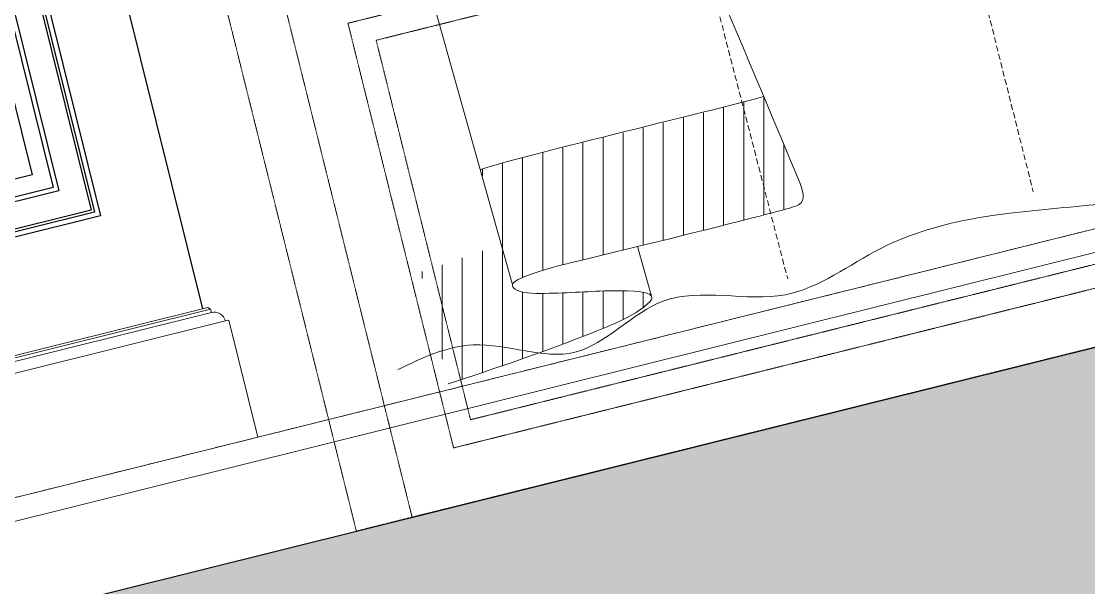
# Model space of a CAD drawing. Header units: inches. Extents: x 122939 to 389145, y 29603 to 574065.
# Drawn here: x 364166 to 365095, y 511725 to 512218 of the extents above; entities that cross this region are included whole.
import ezdxf

# ---------------------------------------------------------------- set-up
doc = ezdxf.new("R2010")
doc.units = ezdxf.units.IN
doc.header["$MEASUREMENT"] = 0
doc.linetypes.add('DASHED', pattern=[0.75, 0.5, -0.25])
doc.linetypes.add('HIDDEN', pattern=[0.375, 0.25, -0.125])
for name, color, linetype, lineweight in [('A-FLOR-TIL1', 6, 'Continuous', 18), ('Fabric', 253, 'Continuous', 0), ('GRC', 41, 'Continuous', 0), ('Marble', 6, 'Continuous', 0)]:
    doc.layers.add(name, color=color, linetype=linetype, lineweight=lineweight)
for name, color, linetype in [('A-Hidden', 8, 'HIDDEN'), ('A-WALL', 7, 'Continuous'), ('Calliper_wall hatch_CHB', 8, 'Continuous'), ('gypsum', 31, 'Continuous'), ('Layer7', 8, 'Continuous')]:
    doc.layers.add(name, color=color, linetype=linetype)

# ---------------------------------------------------------------- blocks, each defined once
blk = doc.blocks.new('win1')
at = {"color": 252, "linetype": 'HIDDEN', "ltscale": 0.5, "elevation": 0}
for points in [[(0, 2848.83), (1150, 2848.83), (1150, -101.17), (0, -101.17)], [(99.59, -51.4), (1050.41, -51.4), (1050.41, 329.32), (99.59, 329.32)], [(119.84, -31.15), (1030.16, -31.15), (1030.16, 309.07), (119.84, 309.07)]]:
    blk.add_lwpolyline(points, close=True, dxfattribs=at)
blk.add_lwpolyline([(50, 2798.83), (1100, 2798.83), (1100, -101.17), (50, -101.17), (50, 2798.83), (1100, 2798.83), (1100, -101.17)], dxfattribs=at)
blk = doc.blocks.new('curt')
at = {"layer": 'Fabric', "lineweight": 0}
h = blk.add_hatch(dxfattribs=at)
h.set_pattern_fill('ANSI31', color=256, scale=140, angle=31.02858)
h.set_pattern_definition([(76.0285767, (-600246.512, -567209.992), (-16.98228466, 4.22516365), [])])
edge = h.paths.add_edge_path()
edge.add_line((-2421.62, -2629.05), (-2419.95, -2695.81))
edge.add_spline(control_points=[(-2419.95, -2695.81), (-2462.28, -2700.37), (-2504.99, -2703.54), (-2494.03, -2702)], knot_values=[1456.070777, 1456.070777, 1456.070777, 1456.070777, 1546.846982, 1546.846982, 1546.846982, 1546.846982], degree=3, periodic=0)
edge.add_line((-2494.03, -2702), (-2494.03, -2795.98))
edge.add_spline(control_points=[(-2494.03, -2795.98), (-2494.03, -2802.68), (-2479.8, -2801.68), (-2465.49, -2800.6)], knot_values=[1500.032306, 1500.032306, 1500.032306, 1500.032306, 1558.4068, 1558.4068, 1558.4068, 1558.4068], degree=3, periodic=0)
edge.add_spline(control_points=[(-2465.49, -2800.6), (-2430.43, -2797.85), (-2393.68, -2794.16), (-2357.41, -2789.29), (-2355.75, -2789.06)], knot_values=[1421.573256, 1421.573256, 1421.573256, 1421.573256, 1496.428438, 1500.032306, 1500.032306, 1500.032306, 1500.032306], degree=3, periodic=0)
edge.add_spline(control_points=[(-2355.75, -2789.06), (-2350.64, -2788.36), (-2345.57, -2787.6), (-2340.63, -2786.72)], knot_values=[1410.490819, 1410.490819, 1410.490819, 1410.490819, 1421.573256, 1421.573256, 1421.573256, 1421.573256], degree=3, periodic=0)
edge.add_spline(control_points=[(-2340.63, -2786.72), (-2337.77, -2786.21), (-2334.96, -2785.65), (-2332.2, -2785.04)], knot_values=[1404.092066, 1404.092066, 1404.092066, 1404.092066, 1410.490819, 1410.490819, 1410.490819, 1410.490819], degree=3, periodic=0)
edge.add_spline(control_points=[(-2332.2, -2785.04), (-2329.65, -2784.47), (-2327.15, -2783.84), (-2324.72, -2783.16)], knot_values=[1398.163563, 1398.163563, 1398.163563, 1398.163563, 1404.092066, 1404.092066, 1404.092066, 1404.092066], degree=3, periodic=0)
edge.add_spline(control_points=[(-2324.72, -2783.16), (-2322.99, -2782.67), (-2321.29, -2782.15), (-2319.62, -2781.6)], knot_values=[1393.947071, 1393.947071, 1393.947071, 1393.947071, 1398.163563, 1398.163563, 1398.163563, 1398.163563], degree=3, periodic=0)
edge.add_spline(control_points=[(-2319.62, -2781.6), (-2317.82, -2780.99), (-2316.05, -2780.34), (-2314.34, -2779.65)], knot_values=[1389.362404, 1389.362404, 1389.362404, 1389.362404, 1393.947071, 1393.947071, 1393.947071, 1393.947071], degree=3, periodic=0)
edge.add_spline(control_points=[(-2314.34, -2779.65), (-2313.67, -2779.37), (-2312.52, -2778.89), (-2311.4, -2778.38), (-2310.93, -2778.16)], knot_values=[1386.253425, 1386.253425, 1386.253425, 1386.253425, 1388.044529, 1389.362404, 1389.362404, 1389.362404, 1389.362404], degree=3, periodic=0)
edge.add_spline(control_points=[(-2310.93, -2778.16), (-2310.04, -2777.74), (-2309.18, -2777.31), (-2308.39, -2776.87)], knot_values=[1383.738873, 1383.738873, 1383.738873, 1383.738873, 1386.253425, 1386.253425, 1386.253425, 1386.253425], degree=3, periodic=0)
edge.add_spline(control_points=[(-2308.39, -2776.87), (-2307.97, -2776.63), (-2307.56, -2776.39), (-2307.18, -2776.15)], knot_values=[1382.400996, 1382.400996, 1382.400996, 1382.400996, 1383.738873, 1383.738873, 1383.738873, 1383.738873], degree=3, periodic=0)
edge.add_spline(control_points=[(-2307.18, -2776.15), (-2306.88, -2775.96), (-2306.58, -2775.76), (-2306.31, -2775.57)], knot_values=[1381.317227, 1381.317227, 1381.317227, 1381.317227, 1382.400996, 1382.400996, 1382.400996, 1382.400996], degree=3, periodic=0)
edge.add_spline(control_points=[(-2306.31, -2775.57), (-2306.03, -2775.37), (-2305.76, -2775.17), (-2305.52, -2774.96)], knot_values=[1380.205093, 1380.205093, 1380.205093, 1380.205093, 1381.317227, 1381.317227, 1381.317227, 1381.317227], degree=3, periodic=0)
edge.add_spline(control_points=[(-2305.52, -2774.96), (-2305.35, -2774.82), (-2305.18, -2774.67), (-2305.03, -2774.53)], knot_values=[1379.403364, 1379.403364, 1379.403364, 1379.403364, 1380.205093, 1380.205093, 1380.205093, 1380.205093], degree=3, periodic=0)
edge.add_spline(control_points=[(-2305.03, -2774.53), (-2304.93, -2774.42), (-2304.83, -2774.32), (-2304.74, -2774.22)], knot_values=[1378.844571, 1378.844571, 1378.844571, 1378.844571, 1379.403364, 1379.403364, 1379.403364, 1379.403364], degree=3, periodic=0)
edge.add_spline(control_points=[(-2304.74, -2774.22), (-2304.66, -2774.13), (-2304.58, -2774.04), (-2304.51, -2773.96)], knot_values=[1378.366934, 1378.366934, 1378.366934, 1378.366934, 1378.844571, 1378.844571, 1378.844571, 1378.844571], degree=3, periodic=0)
edge.add_spline(control_points=[(-2304.51, -2773.96), (-2304.45, -2773.88), (-2304.39, -2773.8), (-2304.33, -2773.72)], knot_values=[1377.93561, 1377.93561, 1377.93561, 1377.93561, 1378.366934, 1378.366934, 1378.366934, 1378.366934], degree=3, periodic=0)
edge.add_spline(control_points=[(-2304.33, -2773.72), (-2304.29, -2773.65), (-2304.24, -2773.58), (-2304.2, -2773.51)], knot_values=[1377.557999, 1377.557999, 1377.557999, 1377.557999, 1377.93561, 1377.93561, 1377.93561, 1377.93561], degree=3, periodic=0)
edge.add_spline(control_points=[(-2304.2, -2773.51), (-2304.2, -2773.51), (-2304.15, -2773.44), (-2304.11, -2773.36), (-2304.08, -2773.3)], knot_values=[1377.159721, 1377.159721, 1377.159721, 1377.159721, 1377.183616, 1377.557999, 1377.557999, 1377.557999, 1377.557999], degree=3, periodic=0)
edge.add_spline(control_points=[(-2304.08, -2773.3), (-2304.05, -2773.23), (-2304.02, -2773.17), (-2303.99, -2773.11)], knot_values=[1376.816061, 1376.816061, 1376.816061, 1376.816061, 1377.159721, 1377.159721, 1377.159721, 1377.159721], degree=3, periodic=0)
edge.add_spline(control_points=[(-2303.99, -2773.11), (-2303.97, -2773.05), (-2303.95, -2773), (-2303.93, -2772.94)], knot_values=[1376.516722, 1376.516722, 1376.516722, 1376.516722, 1376.816061, 1376.816061, 1376.816061, 1376.816061], degree=3, periodic=0)
edge.add_spline(control_points=[(-2303.93, -2772.94), (-2303.91, -2772.9), (-2303.89, -2772.85), (-2303.88, -2772.8)], knot_values=[1376.251142, 1376.251142, 1376.251142, 1376.251142, 1376.516722, 1376.516722, 1376.516722, 1376.516722], degree=3, periodic=0)
edge.add_spline(control_points=[(-2303.88, -2772.8), (-2303.86, -2772.73), (-2303.84, -2772.66), (-2303.83, -2772.59)], knot_values=[1375.874075, 1375.874075, 1375.874075, 1375.874075, 1376.251142, 1376.251142, 1376.251142, 1376.251142], degree=3, periodic=0)
edge.add_spline(control_points=[(-2303.83, -2772.59), (-2303.82, -2772.55), (-2303.81, -2772.5), (-2303.81, -2772.45)], knot_values=[1375.607746, 1375.607746, 1375.607746, 1375.607746, 1375.874075, 1375.874075, 1375.874075, 1375.874075], degree=3, periodic=0)
edge.add_spline(control_points=[(-2303.81, -2772.45), (-2303.8, -2772.38), (-2303.79, -2772.31), (-2303.79, -2772.25)], knot_values=[1375.231716, 1375.231716, 1375.231716, 1375.231716, 1375.607746, 1375.607746, 1375.607746, 1375.607746], degree=3, periodic=0)
edge.add_spline(control_points=[(-2303.79, -2772.25), (-2303.79, -2772.2), (-2303.78, -2772.15), (-2303.79, -2772.1)], knot_values=[1374.964713, 1374.964713, 1374.964713, 1374.964713, 1375.231716, 1375.231716, 1375.231716, 1375.231716], degree=3, periodic=0)
edge.add_spline(control_points=[(-2303.79, -2772.1), (-2303.79, -2772.05), (-2303.79, -2772), (-2303.79, -2771.95)], knot_values=[1374.685963, 1374.685963, 1374.685963, 1374.685963, 1374.964713, 1374.964713, 1374.964713, 1374.964713], degree=3, periodic=0)
edge.add_spline(control_points=[(-2303.79, -2771.95), (-2303.8, -2771.88), (-2303.81, -2771.82), (-2303.82, -2771.75)], knot_values=[1374.321852, 1374.321852, 1374.321852, 1374.321852, 1374.685963, 1374.685963, 1374.685963, 1374.685963], degree=3, periodic=0)
edge.add_spline(control_points=[(-2303.82, -2771.75), (-2303.82, -2771.7), (-2303.83, -2771.66), (-2303.84, -2771.61)], knot_values=[1374.055832, 1374.055832, 1374.055832, 1374.055832, 1374.321852, 1374.321852, 1374.321852, 1374.321852], degree=3, periodic=0)
edge.add_spline(control_points=[(-2303.84, -2771.61), (-2303.86, -2771.54), (-2303.88, -2771.47), (-2303.9, -2771.41)], knot_values=[1373.67938, 1373.67938, 1373.67938, 1373.67938, 1374.055832, 1374.055832, 1374.055832, 1374.055832], degree=3, periodic=0)
edge.add_spline(control_points=[(-2303.9, -2771.41), (-2303.9, -2771.39), (-2303.9, -2771.38), (-2303.91, -2771.37)], knot_values=[1373.614685, 1373.614685, 1373.614685, 1373.614685, 1373.67938, 1373.67938, 1373.67938, 1373.67938], degree=3, periodic=0)
edge.add_spline(control_points=[(-2303.91, -2771.37), (-2303.92, -2771.33), (-2303.93, -2771.3), (-2303.95, -2771.26)], knot_values=[1373.412593, 1373.412593, 1373.412593, 1373.412593, 1373.614685, 1373.614685, 1373.614685, 1373.614685], degree=3, periodic=0)
edge.add_spline(control_points=[(-2303.95, -2771.26), (-2304, -2771.12), (-2304.06, -2770.98), (-2304.13, -2770.85)], knot_values=[1372.636593, 1372.636593, 1372.636593, 1372.636593, 1373.412593, 1373.412593, 1373.412593, 1373.412593], degree=3, periodic=0)
edge.add_spline(control_points=[(-2304.13, -2770.85), (-2304.17, -2770.78), (-2304.21, -2770.71), (-2304.25, -2770.64)], knot_values=[1372.261034, 1372.261034, 1372.261034, 1372.261034, 1372.636593, 1372.636593, 1372.636593, 1372.636593], degree=3, periodic=0)
edge.add_spline(control_points=[(-2304.25, -2770.64), (-2304.31, -2770.55), (-2304.37, -2770.45), (-2304.44, -2770.36)], knot_values=[1371.728093, 1371.728093, 1371.728093, 1371.728093, 1372.261034, 1372.261034, 1372.261034, 1372.261034], degree=3, periodic=0)
edge.add_spline(control_points=[(-2304.44, -2770.36), (-2304.51, -2770.26), (-2304.59, -2770.16), (-2304.68, -2770.06)], knot_values=[1371.163843, 1371.163843, 1371.163843, 1371.163843, 1371.728093, 1371.728093, 1371.728093, 1371.728093], degree=3, periodic=0)
edge.add_spline(control_points=[(-2304.68, -2770.06), (-2304.76, -2769.96), (-2304.84, -2769.87), (-2304.93, -2769.78)], knot_values=[1370.630411, 1370.630411, 1370.630411, 1370.630411, 1371.163843, 1371.163843, 1371.163843, 1371.163843], degree=3, periodic=0)
edge.add_spline(control_points=[(-2304.93, -2769.78), (-2305.05, -2769.65), (-2305.19, -2769.52), (-2305.33, -2769.39)], knot_values=[1369.893254, 1369.893254, 1369.893254, 1369.893254, 1370.630411, 1370.630411, 1370.630411, 1370.630411], degree=3, periodic=0)
edge.add_spline(control_points=[(-2305.33, -2769.39), (-2305.44, -2769.29), (-2305.55, -2769.19), (-2305.67, -2769.1)], knot_values=[1369.343004, 1369.343004, 1369.343004, 1369.343004, 1369.893254, 1369.893254, 1369.893254, 1369.893254], degree=3, periodic=0)
edge.add_spline(control_points=[(-2305.67, -2769.1), (-2306.07, -2768.76), (-2306.54, -2768.43), (-2307.07, -2768.09)], knot_values=[1367.417099, 1367.417099, 1367.417099, 1367.417099, 1369.343004, 1369.343004, 1369.343004, 1369.343004], degree=3, periodic=0)
edge.add_spline(control_points=[(-2307.07, -2768.09), (-2307.5, -2767.82), (-2307.96, -2767.55), (-2308.46, -2767.28)], knot_values=[1365.842607, 1365.842607, 1365.842607, 1365.842607, 1367.417099, 1367.417099, 1367.417099, 1367.417099], degree=3, periodic=0)
edge.add_spline(control_points=[(-2308.46, -2767.28), (-2309.18, -2766.9), (-2309.97, -2766.51), (-2310.82, -2766.14)], knot_values=[1363.57521, 1363.57521, 1363.57521, 1363.57521, 1365.842607, 1365.842607, 1365.842607, 1365.842607], degree=3, periodic=0)
edge.add_spline(control_points=[(-2310.82, -2766.14), (-2311.99, -2765.62), (-2313.27, -2765.11), (-2314.65, -2764.6)], knot_values=[1360.453751, 1360.453751, 1360.453751, 1360.453751, 1363.57521, 1363.57521, 1363.57521, 1363.57521], degree=3, periodic=0)
edge.add_spline(control_points=[(-2314.65, -2764.6), (-2316.01, -2764.11), (-2317.46, -2763.62), (-2318.98, -2763.14)], knot_values=[1357.364097, 1357.364097, 1357.364097, 1357.364097, 1360.453751, 1360.453751, 1360.453751, 1360.453751], degree=3, periodic=0)
edge.add_spline(control_points=[(-2318.98, -2763.14), (-2324.14, -2761.51), (-2332.24, -2759.46), (-2340.04, -2757.71), (-2342.12, -2757.26)], knot_values=[1342.987846, 1342.987846, 1342.987846, 1342.987846, 1353.513799, 1357.364097, 1357.364097, 1357.364097, 1357.364097], degree=3, periodic=0)
edge.add_spline(control_points=[(-2342.12, -2757.26), (-2346.46, -2756.32), (-2350.75, -2755.45), (-2355.06, -2754.6)], knot_values=[1334.92961, 1334.92961, 1334.92961, 1334.92961, 1342.987846, 1342.987846, 1342.987846, 1342.987846], degree=3, periodic=0)
edge.add_spline(control_points=[(-2355.06, -2754.6), (-2363.13, -2753), (-2371.28, -2751.46), (-2380.02, -2749.62)], knot_values=[1319.83597, 1319.83597, 1319.83597, 1319.83597, 1334.92961, 1334.92961, 1334.92961, 1334.92961], degree=3, periodic=0)
edge.add_spline(control_points=[(-2380.02, -2749.62), (-2383.82, -2748.82), (-2387.74, -2747.97), (-2391.81, -2747.02)], knot_values=[1313.27092, 1313.27092, 1313.27092, 1313.27092, 1319.83597, 1319.83597, 1319.83597, 1319.83597], degree=3, periodic=0)
edge.add_spline(control_points=[(-2391.81, -2747.02), (-2392.52, -2746.86), (-2394.48, -2746.4), (-2396.48, -2745.92), (-2397.75, -2745.6)], knot_values=[1310.126297, 1310.126297, 1310.126297, 1310.126297, 1311.281245, 1313.27092, 1313.27092, 1313.27092, 1313.27092], degree=3, periodic=0)
edge.add_spline(control_points=[(-2397.75, -2745.6), (-2399.7, -2745.11), (-2401.64, -2744.6), (-2403.52, -2744.05)], knot_values=[1307.055391, 1307.055391, 1307.055391, 1307.055391, 1310.126297, 1310.126297, 1310.126297, 1310.126297], degree=3, periodic=0)
edge.add_spline(control_points=[(-2403.52, -2744.05), (-2405.18, -2743.56), (-2406.79, -2743.04), (-2408.3, -2742.48)], knot_values=[1304.344717, 1304.344717, 1304.344717, 1304.344717, 1307.055391, 1307.055391, 1307.055391, 1307.055391], degree=3, periodic=0)
edge.add_spline(control_points=[(-2408.3, -2742.48), (-2409.21, -2742.15), (-2410.08, -2741.8), (-2410.91, -2741.44)], knot_values=[1302.723586, 1302.723586, 1302.723586, 1302.723586, 1304.344717, 1304.344717, 1304.344717, 1304.344717], degree=3, periodic=0)
edge.add_spline(control_points=[(-2410.91, -2741.44), (-2411.47, -2741.19), (-2412.01, -2740.94), (-2412.52, -2740.68)], knot_values=[1301.629677, 1301.629677, 1301.629677, 1301.629677, 1302.723586, 1302.723586, 1302.723586, 1302.723586], degree=3, periodic=0)
edge.add_spline(control_points=[(-2412.52, -2740.68), (-2412.93, -2740.48), (-2413.32, -2740.27), (-2413.69, -2740.06)], knot_values=[1300.776529, 1300.776529, 1300.776529, 1300.776529, 1301.629677, 1301.629677, 1301.629677, 1301.629677], degree=3, periodic=0)
edge.add_spline(control_points=[(-2413.69, -2740.06), (-2414.12, -2739.82), (-2414.53, -2739.58), (-2414.91, -2739.32)], knot_values=[1299.810409, 1299.810409, 1299.810409, 1299.810409, 1300.776529, 1300.776529, 1300.776529, 1300.776529], degree=3, periodic=0)
edge.add_spline(control_points=[(-2414.91, -2739.32), (-2415.21, -2739.12), (-2415.5, -2738.92), (-2415.78, -2738.72)], knot_values=[1299.050641, 1299.050641, 1299.050641, 1299.050641, 1299.810409, 1299.810409, 1299.810409, 1299.810409], degree=3, periodic=0)
edge.add_spline(control_points=[(-2415.78, -2738.72), (-2416.07, -2738.5), (-2416.34, -2738.28), (-2416.6, -2738.05)], knot_values=[1298.257898, 1298.257898, 1298.257898, 1298.257898, 1299.050641, 1299.050641, 1299.050641, 1299.050641], degree=3, periodic=0)
edge.add_spline(control_points=[(-2417.12, -2737.56), (-2417.28, -2737.41), (-2417.43, -2737.25), (-2417.57, -2737.09)], knot_values=[1297.160861, 1297.160861, 1297.160861, 1297.160861, 1297.692277, 1297.692277, 1297.692277, 1297.692277], degree=3, periodic=0)
edge.add_spline(control_points=[(-2417.86, -2736.75), (-2417.99, -2736.59), (-2418.11, -2736.42), (-2418.22, -2736.26)], knot_values=[1296.256701, 1296.256701, 1296.256701, 1296.256701, 1296.785199, 1296.785199, 1296.785199, 1296.785199], degree=3, periodic=0)
edge.add_spline(control_points=[(-2418.45, -2735.9), (-2418.52, -2735.78), (-2418.58, -2735.65), (-2418.64, -2735.53)], knot_values=[1295.496576, 1295.496576, 1295.496576, 1295.496576, 1295.876223, 1295.876223, 1295.876223, 1295.876223], degree=3, periodic=0)
edge.add_spline(control_points=[(-2418.92, -2734.88), (-2418.96, -2734.76), (-2419, -2734.65), (-2419.02, -2734.54)], knot_values=[1294.457047, 1294.457047, 1294.457047, 1294.457047, 1294.807337, 1294.807337, 1294.807337, 1294.807337], degree=3, periodic=0)
edge.add_spline(control_points=[(-2419.14, -2733.61), (-2419.14, -2733.48), (-2419.13, -2733.34), (-2419.11, -2733.21)], knot_values=[1292.999211, 1292.999211, 1292.999211, 1292.999211, 1293.453899, 1293.453899, 1293.453899, 1293.453899], degree=3, periodic=0)
edge.add_spline(control_points=[(-2418.96, -2732.66), (-2418.92, -2732.55), (-2418.86, -2732.43), (-2418.79, -2732.31), (-2418.78, -2732.29)], knot_values=[1291.901842, 1291.901842, 1291.901842, 1291.901842, 1292.278947, 1292.356295, 1292.356295, 1292.356295, 1292.356295], degree=3, periodic=0)
edge.add_spline(control_points=[(-2418.23, -2731.62), (-2418.16, -2731.55), (-2418.08, -2731.49), (-2418.01, -2731.42)], knot_values=[1290.710576, 1290.710576, 1290.710576, 1290.710576, 1290.993874, 1290.993874, 1290.993874, 1290.993874], degree=3, periodic=0)
edge.add_spline(control_points=[(-2417.43, -2731.01), (-2417.3, -2730.93), (-2417.16, -2730.84), (-2417.02, -2730.77)], knot_values=[1289.669335, 1289.669335, 1289.669335, 1289.669335, 1290.069134, 1290.069134, 1290.069134, 1290.069134], degree=3, periodic=0)
edge.add_spline(control_points=[(-2416.59, -2730.55), (-2416.39, -2730.45), (-2416.17, -2730.36), (-2415.95, -2730.27)], knot_values=[1288.764186, 1288.764186, 1288.764186, 1288.764186, 1289.292826, 1289.292826, 1289.292826, 1289.292826], degree=3, periodic=0)
edge.add_spline(control_points=[(-2415.95, -2730.27), (-2415.71, -2730.17), (-2415.45, -2730.07), (-2415.19, -2729.98)], knot_values=[1288.196208, 1288.196208, 1288.196208, 1288.196208, 1288.764186, 1288.764186, 1288.764186, 1288.764186], degree=3, periodic=0)
edge.add_spline(control_points=[(-2415.19, -2729.98), (-2414.83, -2729.86), (-2414.45, -2729.74), (-2414.05, -2729.63)], knot_values=[1287.413353, 1287.413353, 1287.413353, 1287.413353, 1288.196208, 1288.196208, 1288.196208, 1288.196208], degree=3, periodic=0)
edge.add_spline(control_points=[(-2414.05, -2729.63), (-2413.48, -2729.47), (-2412.88, -2729.32), (-2412.25, -2729.18)], knot_values=[1286.285173, 1286.285173, 1286.285173, 1286.285173, 1287.413353, 1287.413353, 1287.413353, 1287.413353], degree=3, periodic=0)
edge.add_spline(control_points=[(-2412.25, -2729.18), (-2411.09, -2728.93), (-2409.84, -2728.72), (-2408.56, -2728.53)], knot_values=[1284.203827, 1284.203827, 1284.203827, 1284.203827, 1286.285173, 1286.285173, 1286.285173, 1286.285173], degree=3, periodic=0)
edge.add_spline(control_points=[(-2408.56, -2728.53), (-2406.9, -2728.29), (-2404.99, -2728.07), (-2403.15, -2727.87), (-2402.95, -2727.85)], knot_values=[1281.190608, 1281.190608, 1281.190608, 1281.190608, 1283.889251, 1284.203827, 1284.203827, 1284.203827, 1284.203827], degree=3, periodic=0)
edge.add_spline(control_points=[(-2402.95, -2727.85), (-2399.93, -2727.53), (-2397.09, -2727.26), (-2394.42, -2727.05)], knot_values=[1276.214963, 1276.214963, 1276.214963, 1276.214963, 1281.190608, 1281.190608, 1281.190608, 1281.190608], degree=3, periodic=0)
edge.add_spline(control_points=[(-2394.42, -2727.05), (-2390.61, -2726.75), (-2387.13, -2726.56), (-2383.87, -2726.43)], knot_values=[1269.137724, 1269.137724, 1269.137724, 1269.137724, 1276.214963, 1276.214963, 1276.214963, 1276.214963], degree=3, periodic=0)
edge.add_spline(control_points=[(-2383.87, -2726.43), (-2381.94, -2726.35), (-2380.1, -2726.3), (-2378.3, -2726.27)], knot_values=[1264.963739, 1264.963739, 1264.963739, 1264.963739, 1269.137724, 1269.137724, 1269.137724, 1269.137724], degree=3, periodic=0)
edge.add_spline(control_points=[(-2378.3, -2726.27), (-2373.44, -2726.18), (-2358.72, -2726.31), (-2343.91, -2726.43), (-2333.47, -2726.5)], knot_values=[1227.513987, 1227.513987, 1227.513987, 1227.513987, 1238.845398, 1264.963739, 1264.963739, 1264.963739, 1264.963739], degree=3, periodic=0)
edge.add_spline(control_points=[(-2333.47, -2726.5), (-2324.22, -2726.57), (-2314.87, -2726.63), (-2305.4, -2726.67)], knot_values=[1204.355816, 1204.355816, 1204.355816, 1204.355816, 1227.513987, 1227.513987, 1227.513987, 1227.513987], degree=3, periodic=0)
edge.add_spline(control_points=[(-2305.4, -2726.67), (-2303.96, -2726.68), (-2302.52, -2726.68), (-2301.08, -2726.69)], knot_values=[1200.84858, 1200.84858, 1200.84858, 1200.84858, 1204.355816, 1204.355816, 1204.355816, 1204.355816], degree=3, periodic=0)
edge.add_spline(control_points=[(-2301.08, -2726.69), (-2286.44, -2726.75), (-2271.47, -2726.79), (-2256, -2726.78)], knot_values=[1165.230618, 1165.230618, 1165.230618, 1165.230618, 1200.84858, 1200.84858, 1200.84858, 1200.84858], degree=3, periodic=0)
edge.add_spline(control_points=[(-2256, -2726.78), (-2245.2, -2726.78), (-2234.15, -2726.75), (-2222.79, -2726.7)], knot_values=[1140.351102, 1140.351102, 1140.351102, 1140.351102, 1165.230618, 1165.230618, 1165.230618, 1165.230618], degree=3, periodic=0)
edge.add_spline(control_points=[(-2222.79, -2726.7), (-2215.69, -2726.67), (-2205.55, -2726.62), (-2195.15, -2726.54), (-2192.18, -2726.51)], knot_values=[1118.495019, 1118.495019, 1118.495019, 1118.495019, 1134.057988, 1140.351102, 1140.351102, 1140.351102, 1140.351102], degree=3, periodic=0)
edge.add_spline(control_points=[(-2192.18, -2726.51), (-2187.92, -2726.47), (-2183.69, -2726.42), (-2179.62, -2726.34)], knot_values=[1109.480542, 1109.480542, 1109.480542, 1109.480542, 1118.495019, 1118.495019, 1118.495019, 1118.495019], degree=3, periodic=0)
edge.add_spline(control_points=[(-2179.62, -2726.34), (-2175.82, -2726.27), (-2170.56, -2726.13), (-2165.78, -2725.93), (-2164.42, -2725.8)], knot_values=[1097.384348, 1097.384348, 1097.384348, 1097.384348, 1105.823866, 1109.480542, 1109.480542, 1109.480542, 1109.480542], degree=3, periodic=0)
edge.add_spline(control_points=[(-2164.42, -2725.8), (-2163.92, -2725.75), (-2163.43, -2725.7), (-2162.95, -2725.63)], knot_values=[1096.025418, 1096.025418, 1096.025418, 1096.025418, 1097.384348, 1097.384348, 1097.384348, 1097.384348], degree=3, periodic=0)
edge.add_spline(control_points=[(-2162.95, -2725.63), (-2162.37, -2725.55), (-2161.81, -2725.45), (-2161.28, -2725.33)], knot_values=[1094.37099, 1094.37099, 1094.37099, 1094.37099, 1096.025418, 1096.025418, 1096.025418, 1096.025418], degree=3, periodic=0)
edge.add_spline(control_points=[(-2161.28, -2725.33), (-2160.93, -2725.25), (-2160.6, -2725.17), (-2160.27, -2725.07)], knot_values=[1093.295321, 1093.295321, 1093.295321, 1093.295321, 1094.37099, 1094.37099, 1094.37099, 1094.37099], degree=3, periodic=0)
edge.add_spline(control_points=[(-2160.27, -2725.07), (-2160.05, -2725), (-2159.83, -2724.92), (-2159.61, -2724.84)], knot_values=[1092.539327, 1092.539327, 1092.539327, 1092.539327, 1093.295321, 1093.295321, 1093.295321, 1093.295321], degree=3, periodic=0)
edge.add_spline(control_points=[(-2159.61, -2724.84), (-2159.39, -2724.75), (-2159.17, -2724.66), (-2158.95, -2724.56)], knot_values=[1091.742904, 1091.742904, 1091.742904, 1091.742904, 1092.539327, 1092.539327, 1092.539327, 1092.539327], degree=3, periodic=0)
edge.add_spline(control_points=[(-2158.95, -2724.56), (-2158.75, -2724.47), (-2158.56, -2724.37), (-2158.38, -2724.26)], knot_values=[1090.989368, 1090.989368, 1090.989368, 1090.989368, 1091.742904, 1091.742904, 1091.742904, 1091.742904], degree=3, periodic=0)
edge.add_spline(control_points=[(-2158.38, -2724.26), (-2158.24, -2724.19), (-2158.12, -2724.11), (-2157.99, -2724.03)], knot_values=[1090.460715, 1090.460715, 1090.460715, 1090.460715, 1090.989368, 1090.989368, 1090.989368, 1090.989368], degree=3, periodic=0)
edge.add_spline(control_points=[(-2157.99, -2724.03), (-2157.97, -2724.01), (-2157.67, -2723.81), (-2157.39, -2723.58), (-2157.16, -2723.36)], knot_values=[1089.174672, 1089.174672, 1089.174672, 1089.174672, 1089.292022, 1090.460715, 1090.460715, 1090.460715, 1090.460715], degree=3, periodic=0)
edge.add_spline(control_points=[(-2157.16, -2723.36), (-2157.05, -2723.27), (-2156.95, -2723.16), (-2156.85, -2723.06)], knot_values=[1088.646223, 1088.646223, 1088.646223, 1088.646223, 1089.174672, 1089.174672, 1089.174672, 1089.174672], degree=3, periodic=0)
edge.add_spline(control_points=[(-2156.85, -2723.06), (-2156.71, -2722.91), (-2156.57, -2722.75), (-2156.45, -2722.58)], knot_values=[1087.891051, 1087.891051, 1087.891051, 1087.891051, 1088.646223, 1088.646223, 1088.646223, 1088.646223], degree=3, periodic=0)
edge.add_spline(control_points=[(-2156.45, -2722.58), (-2156.36, -2722.47), (-2156.27, -2722.35), (-2156.19, -2722.22)], knot_values=[1087.358073, 1087.358073, 1087.358073, 1087.358073, 1087.891051, 1087.891051, 1087.891051, 1087.891051], degree=3, periodic=0)
edge.add_spline(control_points=[(-2156.19, -2722.22), (-2156.07, -2722.05), (-2155.96, -2721.87), (-2155.85, -2721.69)], knot_values=[1086.608544, 1086.608544, 1086.608544, 1086.608544, 1087.358073, 1087.358073, 1087.358073, 1087.358073], degree=3, periodic=0)
edge.add_spline(control_points=[(-2155.85, -2721.69), (-2155.78, -2721.55), (-2155.71, -2721.42), (-2155.64, -2721.28)], knot_values=[1086.071254, 1086.071254, 1086.071254, 1086.071254, 1086.608544, 1086.608544, 1086.608544, 1086.608544], degree=3, periodic=0)
edge.add_spline(control_points=[(-2155.64, -2721.28), (-2155.54, -2721.09), (-2155.45, -2720.89), (-2155.37, -2720.69)], knot_values=[1085.331333, 1085.331333, 1085.331333, 1085.331333, 1086.071254, 1086.071254, 1086.071254, 1086.071254], degree=3, periodic=0)
edge.add_spline(control_points=[(-2155.37, -2720.69), (-2155.28, -2720.47), (-2155.2, -2720.24), (-2155.12, -2720.01)], knot_values=[1084.523476, 1084.523476, 1084.523476, 1084.523476, 1085.331333, 1085.331333, 1085.331333, 1085.331333], degree=3, periodic=0)
edge.add_spline(control_points=[(-2155.12, -2720.01), (-2155.05, -2719.79), (-2154.98, -2719.57), (-2154.92, -2719.34)], knot_values=[1083.77592, 1083.77592, 1083.77592, 1083.77592, 1084.523476, 1084.523476, 1084.523476, 1084.523476], degree=3, periodic=0)
edge.add_spline(control_points=[(-2154.92, -2719.34), (-2154.83, -2719.02), (-2154.75, -2718.68), (-2154.69, -2718.34)], knot_values=[1082.703896, 1082.703896, 1082.703896, 1082.703896, 1083.77592, 1083.77592, 1083.77592, 1083.77592], degree=3, periodic=0)
edge.add_spline(control_points=[(-2154.69, -2718.34), (-2154.62, -2717.97), (-2154.56, -2717.6), (-2154.51, -2717.22)], knot_values=[1081.584807, 1081.584807, 1081.584807, 1081.584807, 1082.703896, 1082.703896, 1082.703896, 1082.703896], degree=3, periodic=0)
edge.add_spline(control_points=[(-2154.51, -2717.22), (-2154.44, -2716.68), (-2154.39, -2716.12), (-2154.36, -2715.54)], knot_values=[1079.992526, 1079.992526, 1079.992526, 1079.992526, 1081.584807, 1081.584807, 1081.584807, 1081.584807], degree=3, periodic=0)
edge.add_spline(control_points=[(-2154.36, -2715.54), (-2154.33, -2714.98), (-2154.31, -2714.42), (-2154.32, -2713.84)], knot_values=[1078.480635, 1078.480635, 1078.480635, 1078.480635, 1079.992526, 1079.992526, 1079.992526, 1079.992526], degree=3, periodic=0)
edge.add_spline(control_points=[(-2154.32, -2713.84), (-2154.32, -2713.04), (-2154.35, -2712.23), (-2154.39, -2711.39)], knot_values=[1076.420103, 1076.420103, 1076.420103, 1076.420103, 1078.480635, 1078.480635, 1078.480635, 1078.480635], degree=3, periodic=0)
edge.add_spline(control_points=[(-2154.39, -2711.39), (-2154.48, -2709.98), (-2154.62, -2708.52), (-2154.8, -2707.03)], knot_values=[1072.975179, 1072.975179, 1072.975179, 1072.975179, 1076.420103, 1076.420103, 1076.420103, 1076.420103], degree=3, periodic=0)
edge.add_spline(control_points=[(-2154.8, -2707.03), (-2155.07, -2704.78), (-2158, -2685.27), (-2160.92, -2665.72), (-2163.49, -2648.48)], knot_values=[1029.628124, 1029.628124, 1029.628124, 1029.628124, 1034.80003, 1072.975179, 1072.975179, 1072.975179, 1072.975179], degree=3, periodic=0)
edge.add_spline(control_points=[(-2163.49, -2648.48), (-2164.61, -2641.01), (-2165.72, -2633.54), (-2166.83, -2626.06)], knot_values=[1013.102054, 1013.102054, 1013.102054, 1013.102054, 1029.628124, 1029.628124, 1029.628124, 1029.628124], degree=3, periodic=0)
edge.add_spline(control_points=[(-2166.83, -2626.06), (-2181.92, -2626.84), (-2192.74, -2627.3), (-2268.58, -2627.97), (-2341.14, -2627.55), (-2402.98, -2626.97), (-2420.97, -2628.97), (-2421.62, -2629.05)], knot_values=[1097.377585, 1097.377585, 1097.377585, 1097.377585, 1101.041024, 1124.788132, 1253.632328, 1281.505184, 1282.551069, 1282.551069, 1282.551069, 1282.551069], degree=3, periodic=0)
at = {"layer": 'Fabric', "lineweight": 0, "elevation": 0}
for points in [[(-2419.06, -2731.46), (-2448.42, -1748.84)], [(-2303.91, -2771.37), (-2305.4, -2726.67)]]:
    blk.add_lwpolyline(points, dxfattribs=at)
at = {"layer": 'Fabric', "lineweight": 0}
blk.add_open_spline([(-2318.38, -1672.67, 0), (-2263, -2088.5, 0), (-2212.32, -2324.25, 0), (-2152, -2725.21, 0), (-2173.19, -2726.36, 0), (-2252.44, -2727.05, 0), (-2324.99, -2726.64, 0), (-2390.53, -2726.02, 0), (-2420.71, -2730.04, 0), (-2417.31, -2740.62, 0), (-2379.71, -2750.54, 0), (-2339.59, -2756.54, 0), (-2294.88, -2769.64, 0), (-2321.46, -2784.16, 0), (-2387.1, -2793.95, 0), (-2449.49, -2799.69, 0), (-2494.03, -2802.68, 0)], degree=3, knots=[209.258227, 209.258227, 209.258227, 209.258227, 1067.803273, 1090.343366, 1101.041024, 1124.788132, 1253.632328, 1281.505184, 1291.97919, 1296.93529, 1312.115972, 1346.838143, 1377.534104, 1387.5713, 1425.177123, 1520.355421, 1520.355421, 1520.355421, 1520.355421], dxfattribs=at)
blk.add_open_spline([(-2167.22, -2626.54, 0), (-2209.85, -2627.77, 0), (-2399.73, -2625.48, 0), (-2422.29, -2628.8, 0)], degree=3, dxfattribs=at)
blk = doc.blocks.new('curt2')
at = {"layer": 'Layer7', "linetype": 'HIDDEN', "lineweight": 0, "ltscale": 20}
for p, q in [((-908.26, 2797.77, 0), (-882.01, 12.26, 0)), ((-662.66, 2797.77, 0), (-656.26, 34.25, 0))]:
    blk.add_line(p, q, dxfattribs=at)
at = {"layer": 'Layer7', "lineweight": 0, "ltscale": 20}
blk.add_spline([(-360.12, 17.66, 0), (-450.78, 1.54, 0), (-622.93, 12.78, 0), (-796.94, 18.45, 0), (-887.27, -0.55, 0), (-991.95, 19.64, 0), (-1077.11, -4.86, 0), (-1161.41, 22.69, 0), (-1230.37, 17.66, 0)], degree=3, dxfattribs=at)

msp = doc.modelspace()

# ---------------------------------------------------------------- hatches: boundary and pattern name
at = {"layer": 'Calliper_wall hatch_CHB', "ltscale": 300}
h = msp.add_hatch(dxfattribs=at)
h.set_pattern_fill('AR-CONC', color=256, scale=10, style=0)
h.set_pattern_definition([(63.971423, (252734.533, 457684.53), (71.11917, 11.227812), [7.5, -82.5]), (8.971423, (252734.53, 457684.53), (-31.625426, 69.643965), [6, -66]), (114.42287, (252740.46, 457685.464), (39.493744, 80.871776), [6.37402, -70.11421]), (60.15562, (252729.7, 457703.94), (107.5631, 9.70499), [11.25, -123.75]), (110.60706, (252738.67, 457704.75), (67.1822, 117.09634), [9.56103, -105.17138]), (5.15559, (252729.7, 457703.94), (67.1822, 117.09634), [9, -99]), (34.971423, (252740.616, 457701.5), (67.645578, -24.659192), [7.5, -82.5]), (339.971423, (252740.616, 457701.5), (6.103844, 76.244295), [6, -66]), (85.42287, (252746.25, 457699.444), (73.74942, 51.585102), [6.37402, -70.11421]), (51.471423, (252734.533, 457684.53), (-6.857308, 32.598146), [0, -65.2, 0, -67, 0, -66.25]), (21.471423, (252734.533, 457684.53), (16.006101, 44.62585), [0, -38.2, 0, -63.7, 0, -25.25]), (341.471423, (252712.893, 457679.145), (52.3475577, 10.6997366), [0, -25, 0, -78, 0, -103.5]), (331.471423, (252703.19, 457676.73), (54.17642, 23.794676), [0, -32.5, 0, -51.8, 0, -73.5])])
h.paths.add_polyline_path([(362910.917, 511389.95), (363341.348, 511497.04), (371033.698, 513410.884), (371094.058, 513168.28), (362971.277, 511147.346)])

# ---------------------------------------------------------------- linework, layer by layer
at = {"layer": 'A-FLOR-TIL1'}
for p, q in [((371009.554, 513507.926, 0), (363462.766, 511630.298, 0)), ((371014.383, 513488.517, 0), (363332.433, 511577.261, 0))]:
    msp.add_line(p, q, dxfattribs=at)
at = {"layer": 'A-Hidden', "linetype": 'DASHED', "lineweight": 0, "ltscale": 10}
msp.add_line((362675.436, 511434.411, 0), (372306.704, 513830.654, 0), dxfattribs=at)
at = {"layer": 'A-WALL'}
msp.add_line((362910.917, 511389.95, 0), (371033.698, 513410.884, 0), dxfattribs=at)
at = {"layer": 'gypsum'}
msp.add_line((364323.715, 511968.158, -0.001), (363669.137, 514599.115, 0), dxfattribs=at)
at = {"layer": 'gypsum', "elevation": 0}
for points in [[(363362.209, 512531.492), (364070.613, 512707.742), (364234.504, 512049.011), (363526.1, 511872.762)], [(363367.465, 512528.331), (364067.451, 512702.486), (364229.248, 512052.173), (363529.262, 511878.018)], [(363370.281, 512526.637), (364065.757, 512699.67), (364226.432, 512053.867), (363530.956, 511880.834)], [(363398.295, 512509.785), (364048.906, 512671.656), (364198.418, 512070.719), (363547.807, 511908.848)], [(363403.271, 512506.792), (364045.912, 512666.679), (364193.441, 512073.712), (363550.801, 511913.824)], [(363421.469, 512495.845), (364034.965, 512648.482), (364175.243, 512084.659), (363561.747, 511932.022)]]:
    msp.add_lwpolyline(points, close=True, dxfattribs=at)
at = {"layer": 'Marble'}
for points, elevation in [([(363458.054, 511752.784), (364328.064, 511969.241)], -0.006), ([(363460.478, 511751.326), (364330.488, 511967.783)], -0.006), ([(364326.124, 511968.758), (364323.212, 511968.033)], -0.001), ([(363461.202, 511748.414), (364331.212, 511964.871)], -0.006), ([(363473.321, 511741.125), (364343.331, 511957.582)], -0.006)]:
    msp.add_lwpolyline(points, dxfattribs=dict(at, elevation=elevation))
at = {"layer": 'Marble', "elevation": -0.001}
msp.add_lwpolyline([(364352.185, 511851.583), (364371.593, 511856.412), (364346.242, 511958.306), (364343.331, 511957.582, 0.4148161), (364331.212, 511964.871), (364330.488, 511967.783), (364328.064, 511969.241), (364326.124, 511968.758)], format="xyb", dxfattribs=at)

# ---------------------------------------------------------------- block references
at = {"layer": 'GRC', "rotation": 13.97142328298565}
for name, p in [('curt', (366280.902, 515224.776, 0)), ('curt2', (365691.664, 512195.108, 0)), ('win1', (364432.9, 511872.867, 0))]:
    msp.add_blockref(name, p, dxfattribs=at)

doc.saveas('drawing.dxf')
